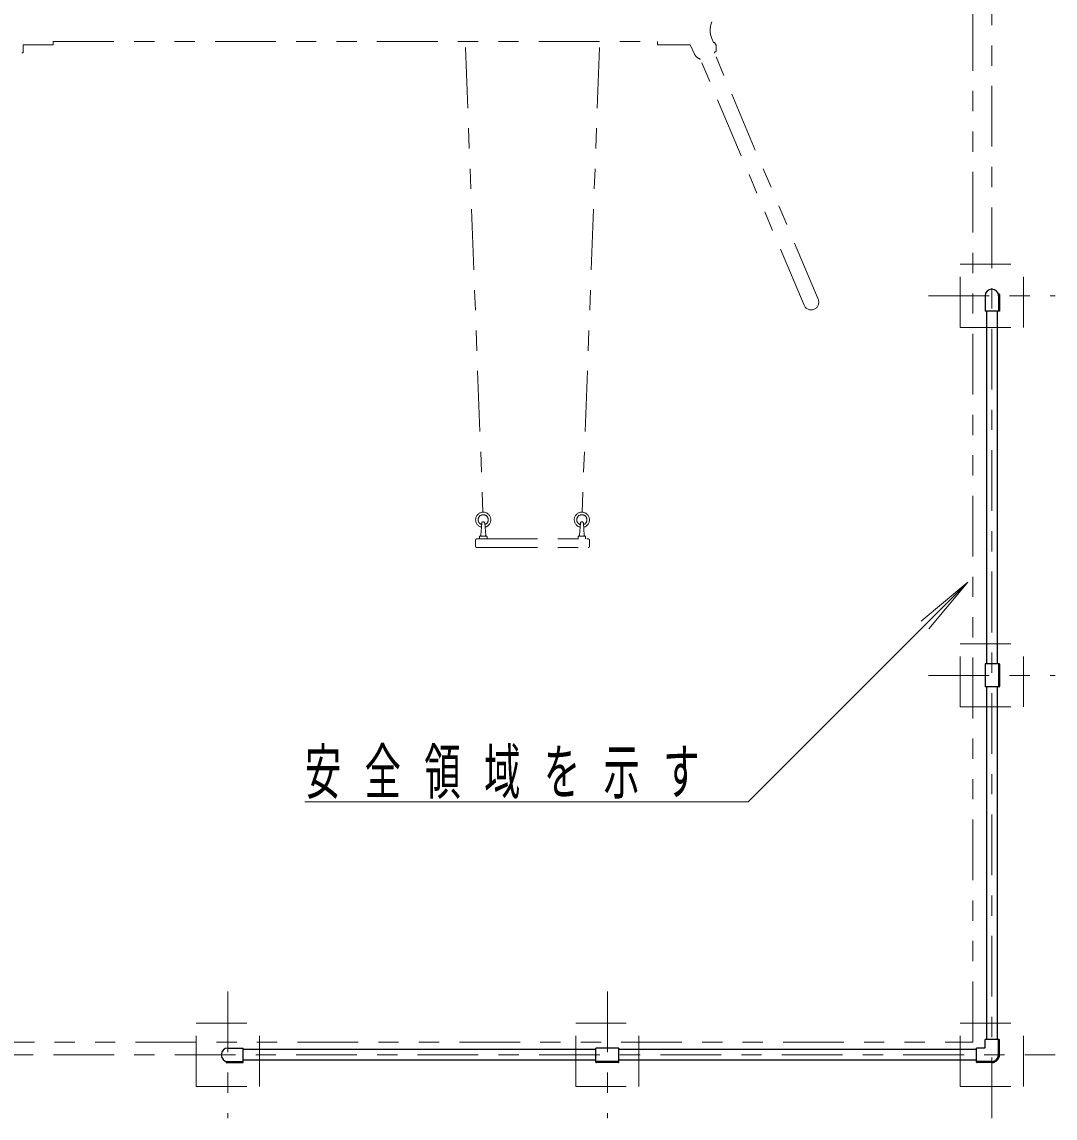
# Model space of a CAD drawing. Units: millimetres on the paper. Extents: x -385 to 0, y 0 to 267.
# Drawn here: x -264.5 to -213.5, y 113.1 to 167.3 of the extents above; entities that cross this region are included whole.
import ezdxf

# ---------------------------------------------------------------- set-up
doc = ezdxf.new("R2010")
doc.units = ezdxf.units.MM
for name, pattern in [('USER1', [4.5, 2.5, -2]), ('USER2', [6, 3, -1, 1, -1]), ('USER3', [8, 3, -1, 1, -1, 1, -1])]:
    doc.linetypes.add(name, pattern=pattern)
doc.layers.add('LY_1', color=7, linetype='Continuous', lineweight=13)
doc.styles.add('ＭＳ ゴシック', font='')
doc.styles.get('ＭＳ ゴシック').set_extended_font_data('MS Gothic')

msp = doc.modelspace()

# ---------------------------------------------------------------- linework, layer by layer
at = {"layer": 'LY_1', "linetype": 'USER2'}
for p, q in [((-216.579, 113.147), (-216.579, 220.647)), ((-219.704, 153.772), (-213.454, 153.772)), ((-219.704, 135.022), (-213.454, 135.022)), ((-254.329, 119.397), (-254.329, 113.147)), ((-235.579, 119.397), (-235.579, 113.147)), ((-310.954, 116.272), (-213.454, 116.272))]:
    msp.add_line(p, q, dxfattribs=at)
at = {"layer": 'LY_1', "linetype": 'USER3'}
for p, q in [((-217.517, 116.897), (-217.517, 216.897)), ((-262.962, 166.169), (-262.962, 166.34)), ((-262.962, 166.34), (-233.1, 166.34)), ((-233.1, 166.174), (-233.1, 166.34)), ((-230.413, 166.485), (-230.325, 166.291)), ((-230.283, 166.291), (-230.325, 166.291)), ((-230.198, 166.167), (-230.283, 166.291)), ((-264.449, 165.777), (-264.507, 165.777)), ((-262.962, 166.169), (-264.449, 166.169)), ((-264.449, 165.777), (-264.449, 166.169)), ((-242.587, 166.053), (-241.712, 142.709)), ((-235.962, 166.053), (-236.838, 142.709)), ((-233.1, 166.174), (-231.478, 166.174)), ((-231.478, 166.174), (-231.271, 165.716)), ((-225.163, 153.606), (-230.284, 165.77)), ((-230.198, 165.845), (-230.259, 165.83)), ((-230.198, 165.845), (-230.198, 166.167)), ((-225.86, 153.313), (-230.978, 165.469)), ((-241.834, 141.943), (-241.788, 142.54)), ((-241.591, 141.943), (-241.638, 142.54)), ((-236.959, 141.943), (-236.913, 142.54)), ((-236.716, 141.943), (-236.763, 142.54)), ((-242.087, 141.709), (-242.087, 141.397)), ((-242.024, 141.772), (-236.588, 141.772)), ((-241.9, 141.882), (-241.9, 141.787)), ((-241.885, 141.897), (-241.54, 141.897)), ((-241.525, 141.882), (-241.525, 141.787)), ((-237.025, 141.882), (-237.025, 141.787)), ((-237.01, 141.897), (-236.665, 141.897)), ((-236.65, 141.882), (-236.65, 141.787)), ((-236.524, 141.772), (-236.588, 141.772)), ((-236.463, 141.709), (-236.463, 141.397)), ((-242.024, 141.334), (-236.525, 141.334)), ((-306.892, 116.897), (-217.517, 116.897))]:
    msp.add_line(p, q, dxfattribs=at)
at = {"layer": 'LY_1', "linetype": 'USER1'}
for p, q in [((-218.142, 155.334), (-215.017, 155.334)), ((-218.142, 152.209), (-218.142, 155.334)), ((-215.017, 152.209), (-215.017, 155.334)), ((-218.142, 152.209), (-215.017, 152.209)), ((-218.142, 136.584), (-215.017, 136.584)), ((-218.142, 133.459), (-218.142, 136.584)), ((-215.017, 133.459), (-215.017, 136.584)), ((-218.142, 133.459), (-215.017, 133.459)), ((-255.892, 117.834), (-252.767, 117.834)), ((-255.892, 114.709), (-255.892, 117.834)), ((-252.767, 114.709), (-252.767, 117.834)), ((-237.142, 117.834), (-234.017, 117.834)), ((-237.142, 114.709), (-237.142, 117.834)), ((-234.017, 114.709), (-234.017, 117.834)), ((-218.142, 117.834), (-215.017, 117.834)), ((-218.142, 114.709), (-218.142, 117.834)), ((-215.017, 114.709), (-215.017, 117.834)), ((-255.892, 114.709), (-252.767, 114.709)), ((-237.142, 114.709), (-234.017, 114.709)), ((-218.142, 114.709), (-215.017, 114.709))]:
    msp.add_line(p, q, dxfattribs=at)
at = {"layer": 'LY_1', "lineweight": 25}
for p, q in [((-216.223, 153.859), (-216.26, 153.859)), ((-216.198, 153.834), (-216.198, 153.022)), ((-216.91, 153.772), (-216.91, 153.022)), ((-216.248, 153.772), (-216.248, 153.022)), ((-216.198, 153.022), (-216.91, 153.022)), ((-216.846, 153.022), (-216.846, 135.597)), ((-216.312, 153.022), (-216.312, 135.597)), ((-216.223, 135.597), (-216.91, 135.597)), ((-216.91, 135.597), (-216.91, 134.447)), ((-216.248, 135.597), (-216.248, 134.447)), ((-216.198, 135.572), (-216.198, 134.472)), ((-216.223, 134.447), (-216.91, 134.447)), ((-216.846, 134.447), (-216.846, 117.022)), ((-216.312, 134.447), (-216.312, 117.022)), ((-216.91, 116.628), (-216.91, 117.022)), ((-216.223, 117.022), (-216.91, 117.022)), ((-216.248, 116.272), (-216.248, 117.022)), ((-216.198, 116.272), (-216.198, 116.997)), ((-254.329, 116.603), (-253.579, 116.603)), ((-253.579, 115.891), (-253.579, 116.603)), ((-236.154, 116.539), (-253.579, 116.539)), ((-235.004, 116.603), (-236.154, 116.603)), ((-236.154, 115.916), (-236.154, 116.603)), ((-235.004, 115.916), (-235.004, 116.603)), ((-217.329, 116.539), (-235.004, 116.539)), ((-216.935, 116.603), (-217.329, 116.603)), ((-217.329, 115.916), (-217.329, 116.603)), ((-254.417, 115.916), (-254.417, 115.952)), ((-254.329, 115.941), (-253.579, 115.941)), ((-236.154, 116.005), (-253.579, 116.005)), ((-235.004, 115.941), (-236.154, 115.941)), ((-217.329, 116.005), (-235.004, 116.005)), ((-216.579, 115.941), (-217.329, 115.941)), ((-254.392, 115.891), (-253.579, 115.891)), ((-235.029, 115.891), (-236.129, 115.891)), ((-216.579, 115.891), (-217.304, 115.891))]:
    msp.add_line(p, q, dxfattribs=at)
at = {"layer": 'LY_1'}
for p, q in [((-228.622, 128.766), (-217.767, 139.621)), ((-217.767, 139.621), (-220.065, 137.693)), ((-217.767, 139.621), (-219.695, 137.323)), ((-250.527, 128.766), (-228.622, 128.766))]:
    msp.add_line(p, q, dxfattribs=at)
at = {"layer": 'LY_1', "linetype": 'USER3'}
for centre, radius, start, end in [((-229.501, 166.897), 1, 155.6952, 204.3048), ((-230.805, 166.023), 0.579, 334.0635, 340.5776), ((-230.823, 165.95), 0.506, 207.5775, 252.129), ((-225.511, 153.459), 0.378, 202.8332, 22.8332), ((-241.712, 142.709), 0.375, 283.8846, 256.1154), ((-236.838, 142.709), 0.375, 283.8846, 256.1154), ((-241.712, 142.709), 0.25, 288.6765, 251.3235), ((-241.713, 142.534), 0.075, 4.4642, 175.5358), ((-236.838, 142.709), 0.25, 288.6765, 251.3235), ((-236.838, 142.534), 0.075, 4.4642, 175.5358), ((-241.884, 141.947), 0.05, 270, 355.5358), ((-241.542, 141.947), 0.05, 184.4642, 270), ((-237.009, 141.947), 0.05, 270, 355.5358), ((-236.667, 141.947), 0.05, 184.4642, 270), ((-242.024, 141.709), 0.0625, 90, 180), ((-242.024, 141.397), 0.0625, 180, 270), ((-241.885, 141.882), 0.015, 90, 180), ((-241.885, 141.787), 0.015, 180, 270), ((-241.54, 141.882), 0.015, 0, 90), ((-241.54, 141.787), 0.015, 270, 0), ((-237.01, 141.882), 0.015, 90, 180), ((-237.01, 141.787), 0.015, 180, 270), ((-236.665, 141.882), 0.015, 0, 90), ((-236.665, 141.787), 0.015, 270, 0), ((-236.525, 141.709), 0.0625, 0, 90), ((-236.525, 141.397), 0.0625, 270, 0)]:
    msp.add_arc(centre, radius, start, end, dxfattribs=at)
at = {"layer": 'LY_1', "lineweight": 25}
for centre, radius, start, end in [((-216.579, 153.772), 0.331, 0, 180), ((-216.223, 153.834), 0.025, 0, 90), ((-216.223, 135.572), 0.025, 0, 90), ((-216.223, 134.472), 0.025, 270, 0), ((-216.223, 116.997), 0.025, 0, 90), ((-254.329, 116.272), 0.331, 90, 270), ((-216.935, 116.628), 0.025, 270, 0), ((-254.392, 115.916), 0.025, 180, 270), ((-236.129, 115.916), 0.025, 180, 270), ((-235.029, 115.916), 0.025, 270, 0), ((-217.304, 115.916), 0.025, 180, 270), ((-216.579, 116.272), 0.381, 270, 0), ((-216.579, 116.272), 0.331, 270, 299.6835), ((-216.579, 116.272), 0.331, 299.6835, 0)]:
    msp.add_arc(centre, radius, start, end, dxfattribs=at)

# ---------------------------------------------------------------- texts
at = {"layer": 'LY_1', "insert": (-250.527, 128.916), "char_height": 2.199, "attachment_point": 7, "style": 'ＭＳ ゴシック'}
msp.add_mtext('\\T1.64;\\W0.6;安全領域を示す', dxfattribs=at)

doc.saveas('drawing.dxf')
